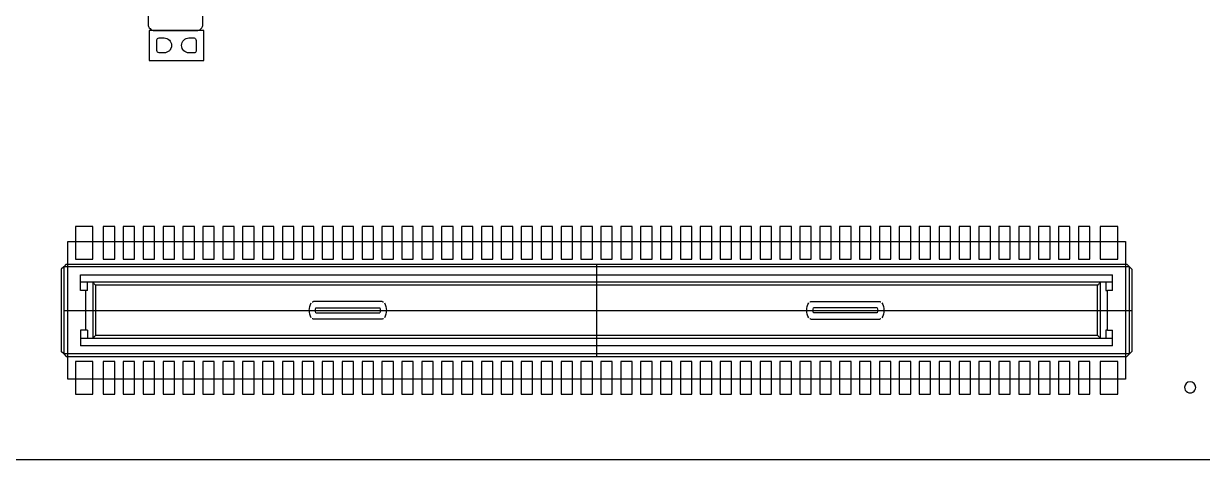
# Model space of a CAD drawing. Extents: x 24 to 162, y 5 to 143.
# Drawn here: x 42.11 to 65.8, y 4.79 to 13.54 of the extents above; entities that cross this region are included whole.
import ezdxf

# ---------------------------------------------------------------- set-up
doc = ezdxf.new("R2010")
doc.units = 0
for name, color, linetype in [('BG_OUTLINE', 7, 'CONTINUOUS'), ('PG_ASSEMBLY_BOTTOM', 211, 'CONTINUOUS'), ('PG_SILKSCREEN_BOTTOM', 243, 'CONTINUOUS'), ('PIN_BOTTOM', 1, 'CONTINUOUS')]:
    doc.layers.add(name, color=color, linetype=linetype)

msp = doc.modelspace()

# ---------------------------------------------------------------- linework, layer by layer
at = {"layer": 'BG_OUTLINE'}
msp.add_lwpolyline([(32.12973, 4.786376), (80.129634, 4.786376, 0.414205), (83.629246, 8.286242), (83.629246, 41.286176, 0.414226), (80.129634, 44.786296), (32.12973, 44.786296, 0.414268), (28.629356, 41.286176), (28.629356, 8.286242, 0.414248)], format="xyb", close=True, dxfattribs=at)
at = {"layer": 'PG_ASSEMBLY_BOTTOM'}
for points in [[(44.61002, 13.873226), (44.61002, 13.527024)], [(45.710094, 13.527024), (45.710094, 13.873226)], [(45.729906, 13.400024), (44.630086, 13.400024)], [(44.630086, 13.400024), (44.630086, 12.800076)], [(44.73702, 13.400024), (45.583094, 13.400024)], [(45.729906, 12.800076), (45.729906, 13.400024)], [(44.630086, 12.800076), (45.729906, 12.800076)]]:
    msp.add_lwpolyline(points, dxfattribs=at)
for points in [[(44.61002, 13.527024, 0.414577), (44.73702, 13.400024, 0.414577)], [(45.583094, 13.400024, 0.414318), (45.710094, 13.527024, 0.414318)]]:
    msp.add_lwpolyline(points, format="xyb", dxfattribs=at)
msp.add_lwpolyline([(42.993056, 9.160002), (64.252856, 9.160002), (64.252856, 6.400038), (42.993056, 6.400038)], close=True, dxfattribs=at)
at = {"layer": 'PG_SILKSCREEN_BOTTOM'}
for points in [[(42.913046, 8.65505), (42.863008, 8.605012)], [(42.863008, 8.605012), (42.863008, 6.955028)], [(42.96283, 8.705088), (42.913046, 8.65505)], [(42.913046, 8.65505), (42.913046, 6.90499)], [(64.332866, 8.65505), (42.913046, 8.65505)], [(42.96283, 8.705088), (64.283082, 8.705088)], [(53.622956, 8.705088), (53.622956, 6.854952)], [(64.332866, 8.65505), (64.283082, 8.705088)], [(64.332866, 6.90499), (64.332866, 8.65505)], [(64.382904, 8.605012), (64.332866, 8.65505)], [(64.382904, 8.605012), (64.382904, 6.955028)], [(43.252898, 8.49503), (63.993014, 8.49503)], [(43.252898, 8.179816), (43.252898, 8.49503)], [(63.993014, 8.344916), (43.252898, 8.344916)], [(43.387772, 8.179816), (43.387772, 8.344916)], [(43.49242, 8.344916), (43.492674, 8.344916)], [(43.492674, 8.344916), (43.493182, 8.344916)], [(43.493182, 8.344916), (43.493436, 8.344916)], [(43.493436, 8.344916), (43.49369, 8.344662)], [(43.49369, 8.344662), (43.493944, 8.344408)], [(43.493944, 8.344408), (43.494198, 8.344154)], [(43.494198, 8.344154), (43.494198, 7.215886)], [(43.496992, 8.34136), (43.494198, 8.344154)], [(43.50131, 8.337042), (43.496992, 8.34136)], [(43.507406, 8.330946), (43.50131, 8.337042)], [(43.514772, 8.32358), (43.507406, 8.330946)], [(43.523408, 8.314944), (43.514772, 8.32358)], [(43.532806, 8.305546), (43.523408, 8.314944)], [(43.542966, 8.295386), (43.532806, 8.305546)], [(43.55338, 8.284972), (43.542966, 8.295386)], [(63.692532, 8.284972), (63.702946, 8.295386)], [(63.702946, 8.295386), (63.713106, 8.305546)], [(63.713106, 8.305546), (63.722504, 8.314944)], [(63.722504, 8.314944), (63.73114, 8.32358)], [(63.73114, 8.32358), (63.738506, 8.330946)], [(63.738506, 8.330946), (63.744602, 8.337042)], [(63.744602, 8.337042), (63.74892, 8.34136)], [(63.74892, 8.34136), (63.751714, 8.344154)], [(63.751714, 8.344154), (63.751968, 8.344408)], [(63.751714, 7.215886), (63.751714, 8.344154)], [(63.751968, 8.344408), (63.752222, 8.344662)], [(63.752222, 8.344662), (63.752476, 8.344916)], [(63.752476, 8.344916), (63.75273, 8.344916)], [(63.75273, 8.344916), (63.753238, 8.344916)], [(63.753238, 8.344916), (63.753492, 8.344916)], [(63.85814, 8.344916), (63.85814, 8.179816)], [(63.993014, 8.179816), (63.993014, 8.49503)], [(43.352974, 8.179816), (43.252898, 8.179816)], [(43.352974, 8.179816), (43.352974, 7.37997)], [(43.387772, 8.179816), (43.352974, 8.179816)], [(63.692532, 8.284972), (43.55338, 8.284972)], [(43.55338, 8.284972), (43.55338, 7.274814)], [(63.692532, 7.274814), (63.692532, 8.284972)], [(63.85814, 8.179816), (63.892938, 8.179816)], [(63.993014, 8.179816), (63.892938, 8.179816)], [(63.892938, 7.37997), (63.892938, 8.179816)], [(49.314354, 7.955026), (47.931324, 7.955026)], [(47.980346, 7.830058), (49.265586, 7.830058)], [(57.931558, 7.955026), (59.314588, 7.955026)], [(59.265566, 7.830058), (57.980326, 7.830058)], [(42.913046, 7.78002), (64.382904, 7.78002)], [(49.314354, 7.605014), (47.931324, 7.605014)], [(47.980346, 7.729982), (49.265586, 7.729982)], [(57.931558, 7.605014), (59.314588, 7.605014)], [(59.265566, 7.729982), (57.980326, 7.729982)], [(43.252898, 7.37997), (43.252898, 7.06501)], [(43.352974, 7.37997), (43.252898, 7.37997)], [(43.387772, 7.37997), (43.352974, 7.37997)], [(43.387772, 7.37997), (43.387772, 7.215124)], [(63.85814, 7.37997), (63.85814, 7.215124)], [(63.892938, 7.37997), (63.85814, 7.37997)], [(63.892938, 7.37997), (63.993014, 7.37997)], [(63.993014, 7.06501), (63.993014, 7.37997)], [(63.993014, 7.215124), (43.252898, 7.215124)], [(43.492674, 7.215124), (43.49242, 7.215124)], [(43.493182, 7.215124), (43.492674, 7.215124)], [(43.493436, 7.215124), (43.493182, 7.215124)], [(43.49369, 7.215378), (43.493436, 7.215124)], [(43.493944, 7.215632), (43.49369, 7.215378)], [(43.494198, 7.215886), (43.493944, 7.215632)], [(43.496992, 7.21868), (43.494198, 7.215886)], [(43.50131, 7.222998), (43.496992, 7.21868)], [(43.507406, 7.229094), (43.50131, 7.222998)], [(43.514772, 7.23646), (43.507406, 7.229094)], [(43.523408, 7.245096), (43.514772, 7.23646)], [(43.532806, 7.254494), (43.523408, 7.245096)], [(43.542966, 7.264654), (43.532806, 7.254494)], [(43.55338, 7.274814), (43.542966, 7.264654)], [(63.692532, 7.274814), (43.55338, 7.274814)], [(63.692532, 7.274814), (63.702946, 7.264654)], [(63.702946, 7.264654), (63.713106, 7.254494)], [(63.713106, 7.254494), (63.722504, 7.245096)], [(63.722504, 7.245096), (63.73114, 7.23646)], [(63.73114, 7.23646), (63.738506, 7.229094)], [(63.738506, 7.229094), (63.744602, 7.222998)], [(63.744602, 7.222998), (63.74892, 7.21868)], [(63.74892, 7.21868), (63.751714, 7.215886)], [(63.751968, 7.215632), (63.751714, 7.215886)], [(63.752222, 7.215378), (63.751968, 7.215632)], [(63.752476, 7.215124), (63.752222, 7.215378)], [(63.75273, 7.215124), (63.752476, 7.215124)], [(63.753238, 7.215124), (63.75273, 7.215124)], [(63.753492, 7.215124), (63.753238, 7.215124)], [(42.913046, 6.90499), (42.863008, 6.955028)], [(64.332866, 6.90499), (42.913046, 6.90499)], [(42.913046, 6.90499), (42.96283, 6.854952)], [(63.993014, 7.06501), (43.252898, 7.06501)], [(64.283082, 6.854952), (64.332866, 6.90499)], [(64.382904, 6.955028), (64.332866, 6.90499)], [(42.96283, 6.854952), (64.283082, 6.854952)]]:
    msp.add_lwpolyline(points, dxfattribs=at)
for points in [[(47.888144, 7.629906, -0.26809), (47.888144, 7.930134, -0.26809)], [(47.907448, 7.94893, -0.125507), (47.931324, 7.955026, -0.125507)], [(47.980346, 7.729982, -0.146055), (47.980346, 7.830058, -0.146055)], [(49.265586, 7.830058, -0.14608), (49.265586, 7.729982, -0.14608)], [(49.314354, 7.955026, -0.126232), (49.338484, 7.94893, -0.126232)], [(49.357788, 7.930134, -0.268117), (49.357788, 7.629906, -0.268117)], [(57.888124, 7.629906, -0.268096), (57.888124, 7.930134, -0.268096)], [(57.907428, 7.94893, -0.126217), (57.931558, 7.955026, -0.126217)], [(57.980326, 7.729982, -0.14606), (57.980326, 7.830058, -0.14606)], [(59.265566, 7.830058, -0.146075), (59.265566, 7.729982, -0.146075)], [(59.314588, 7.955026, -0.125522), (59.338464, 7.94893, -0.125522)], [(59.357768, 7.930134, -0.268112), (59.357768, 7.629906, -0.268112)], [(47.931324, 7.605014, -0.125767), (47.907448, 7.61111, -0.125767)], [(49.338484, 7.61111, -0.126493), (49.314354, 7.605014, -0.126493)], [(57.931558, 7.605014, -0.126478), (57.907428, 7.61111, -0.126478)], [(59.338464, 7.61111, -0.125782), (59.314588, 7.605014, -0.125782)], [(65.66535, 6.233668, 0.999992), (65.441576, 6.233922, 1.000008), (65.66535, 6.233668, 1.000008)]]:
    msp.add_lwpolyline(points, format="xyb", dxfattribs=at)
at = {"layer": 'PIN_BOTTOM'}
for points in [[(44.929806, 12.949936), (44.828206, 12.949936, -0.375524), (44.785788, 12.99845), (44.785788, 13.21435, -0.365016), (44.828206, 13.250164), (44.929806, 13.250164, -0.99984)], [(45.430186, 13.250164), (45.531786, 13.250164, -0.375524), (45.574204, 13.20165), (45.574204, 12.98575, -0.365016), (45.531786, 12.949936), (45.430186, 12.949936, -0.99984)]]:
    msp.add_lwpolyline(points, format="xyb", close=True, dxfattribs=at)
for points in [[(43.147996, 9.464802), (43.147996, 8.80491), (43.498008, 8.80491), (43.498008, 9.464802)], [(43.707812, 9.464802), (43.707812, 8.80491), (43.937936, 8.80491), (43.937936, 9.464802)], [(44.107862, 9.464802), (44.107862, 8.80491), (44.337986, 8.80491), (44.337986, 9.464802)], [(44.507912, 9.464802), (44.507912, 8.80491), (44.738036, 8.80491), (44.738036, 9.464802)], [(44.907962, 9.464802), (44.907962, 8.80491), (45.138086, 8.80491), (45.138086, 9.464802)], [(45.308012, 9.464802), (45.308012, 8.80491), (45.538136, 8.80491), (45.538136, 9.464802)], [(45.707808, 9.464802), (45.707808, 8.80491), (45.937932, 8.80491), (45.937932, 9.464802)], [(46.107858, 9.464802), (46.107858, 8.80491), (46.337982, 8.80491), (46.337982, 9.464802)], [(46.507908, 9.464802), (46.507908, 8.80491), (46.738032, 8.80491), (46.738032, 9.464802)], [(46.907958, 9.464802), (46.907958, 8.80491), (47.138082, 8.80491), (47.138082, 9.464802)], [(47.308008, 9.464802), (47.308008, 8.80491), (47.538132, 8.80491), (47.538132, 9.464802)], [(47.707804, 9.464802), (47.707804, 8.80491), (47.937928, 8.80491), (47.937928, 9.464802)], [(48.107854, 9.464802), (48.107854, 8.80491), (48.337978, 8.80491), (48.337978, 9.464802)], [(48.507904, 9.464802), (48.507904, 8.80491), (48.738028, 8.80491), (48.738028, 9.464802)], [(48.907954, 9.464802), (48.907954, 8.80491), (49.138078, 8.80491), (49.138078, 9.464802)], [(49.308004, 9.464802), (49.308004, 8.80491), (49.538128, 8.80491), (49.538128, 9.464802)], [(49.7078, 9.464802), (49.7078, 8.80491), (49.937924, 8.80491), (49.937924, 9.464802)], [(50.10785, 9.464802), (50.10785, 8.80491), (50.337974, 8.80491), (50.337974, 9.464802)], [(50.5079, 9.464802), (50.5079, 8.80491), (50.738024, 8.80491), (50.738024, 9.464802)], [(50.90795, 9.464802), (50.90795, 8.80491), (51.138074, 8.80491), (51.138074, 9.464802)], [(51.308, 9.464802), (51.308, 8.80491), (51.538124, 8.80491), (51.538124, 9.464802)], [(51.707796, 9.464802), (51.707796, 8.80491), (51.93792, 8.80491), (51.93792, 9.464802)], [(52.107846, 9.464802), (52.107846, 8.80491), (52.33797, 8.80491), (52.33797, 9.464802)], [(52.507896, 9.464802), (52.507896, 8.80491), (52.73802, 8.80491), (52.73802, 9.464802)], [(52.907946, 9.464802), (52.907946, 8.80491), (53.13807, 8.80491), (53.13807, 9.464802)], [(53.307996, 9.464802), (53.307996, 8.80491), (53.53812, 8.80491), (53.53812, 9.464802)], [(53.707792, 9.464802), (53.707792, 8.80491), (53.937916, 8.80491), (53.937916, 9.464802)], [(54.107842, 9.464802), (54.107842, 8.80491), (54.337966, 8.80491), (54.337966, 9.464802)], [(54.507892, 9.464802), (54.507892, 8.80491), (54.738016, 8.80491), (54.738016, 9.464802)], [(54.907942, 9.464802), (54.907942, 8.80491), (55.138066, 8.80491), (55.138066, 9.464802)], [(55.307992, 9.464802), (55.307992, 8.80491), (55.538116, 8.80491), (55.538116, 9.464802)], [(55.707788, 9.464802), (55.707788, 8.80491), (55.937912, 8.80491), (55.937912, 9.464802)], [(56.107838, 9.464802), (56.107838, 8.80491), (56.337962, 8.80491), (56.337962, 9.464802)], [(56.507888, 9.464802), (56.507888, 8.80491), (56.738012, 8.80491), (56.738012, 9.464802)], [(56.907938, 9.464802), (56.907938, 8.80491), (57.138062, 8.80491), (57.138062, 9.464802)], [(57.307988, 9.464802), (57.307988, 8.80491), (57.538112, 8.80491), (57.538112, 9.464802)], [(57.707784, 9.464802), (57.707784, 8.80491), (57.937908, 8.80491), (57.937908, 9.464802)], [(58.107834, 9.464802), (58.107834, 8.80491), (58.337958, 8.80491), (58.337958, 9.464802)], [(58.507884, 9.464802), (58.507884, 8.80491), (58.738008, 8.80491), (58.738008, 9.464802)], [(58.907934, 9.464802), (58.907934, 8.80491), (59.138058, 8.80491), (59.138058, 9.464802)], [(59.307984, 9.464802), (59.307984, 8.80491), (59.538108, 8.80491), (59.538108, 9.464802)], [(59.70778, 9.464802), (59.70778, 8.80491), (59.937904, 8.80491), (59.937904, 9.464802)], [(60.10783, 9.464802), (60.10783, 8.80491), (60.337954, 8.80491), (60.337954, 9.464802)], [(60.50788, 9.464802), (60.50788, 8.80491), (60.738004, 8.80491), (60.738004, 9.464802)], [(60.90793, 9.464802), (60.90793, 8.80491), (61.138054, 8.80491), (61.138054, 9.464802)], [(61.30798, 9.464802), (61.30798, 8.80491), (61.538104, 8.80491), (61.538104, 9.464802)], [(61.707776, 9.464802), (61.707776, 8.80491), (61.9379, 8.80491), (61.9379, 9.464802)], [(62.107826, 9.464802), (62.107826, 8.80491), (62.33795, 8.80491), (62.33795, 9.464802)], [(62.507876, 9.464802), (62.507876, 8.80491), (62.738, 8.80491), (62.738, 9.464802)], [(62.907926, 9.464802), (62.907926, 8.80491), (63.13805, 8.80491), (63.13805, 9.464802)], [(63.307976, 9.464802), (63.307976, 8.80491), (63.5381, 8.80491), (63.5381, 9.464802)], [(63.747904, 9.464802), (63.747904, 8.80491), (64.097916, 8.80491), (64.097916, 9.464802)], [(43.147996, 6.75513), (43.147996, 6.095238), (43.498008, 6.095238), (43.498008, 6.75513)], [(43.707812, 6.75513), (43.707812, 6.095238), (43.937936, 6.095238), (43.937936, 6.75513)], [(44.107862, 6.75513), (44.107862, 6.095238), (44.337986, 6.095238), (44.337986, 6.75513)], [(44.507912, 6.75513), (44.507912, 6.095238), (44.738036, 6.095238), (44.738036, 6.75513)], [(44.907962, 6.75513), (44.907962, 6.095238), (45.138086, 6.095238), (45.138086, 6.75513)], [(45.308012, 6.75513), (45.308012, 6.095238), (45.538136, 6.095238), (45.538136, 6.75513)], [(45.707808, 6.75513), (45.707808, 6.095238), (45.937932, 6.095238), (45.937932, 6.75513)], [(46.107858, 6.75513), (46.107858, 6.095238), (46.337982, 6.095238), (46.337982, 6.75513)], [(46.507908, 6.75513), (46.507908, 6.095238), (46.738032, 6.095238), (46.738032, 6.75513)], [(46.907958, 6.75513), (46.907958, 6.095238), (47.138082, 6.095238), (47.138082, 6.75513)], [(47.308008, 6.75513), (47.308008, 6.095238), (47.538132, 6.095238), (47.538132, 6.75513)], [(47.707804, 6.75513), (47.707804, 6.095238), (47.937928, 6.095238), (47.937928, 6.75513)], [(48.107854, 6.75513), (48.107854, 6.095238), (48.337978, 6.095238), (48.337978, 6.75513)], [(48.507904, 6.75513), (48.507904, 6.095238), (48.738028, 6.095238), (48.738028, 6.75513)], [(48.907954, 6.75513), (48.907954, 6.095238), (49.138078, 6.095238), (49.138078, 6.75513)], [(49.308004, 6.75513), (49.308004, 6.095238), (49.538128, 6.095238), (49.538128, 6.75513)], [(49.7078, 6.75513), (49.7078, 6.095238), (49.937924, 6.095238), (49.937924, 6.75513)], [(50.10785, 6.75513), (50.10785, 6.095238), (50.337974, 6.095238), (50.337974, 6.75513)], [(50.5079, 6.75513), (50.5079, 6.095238), (50.738024, 6.095238), (50.738024, 6.75513)], [(50.90795, 6.75513), (50.90795, 6.095238), (51.138074, 6.095238), (51.138074, 6.75513)], [(51.308, 6.75513), (51.308, 6.095238), (51.538124, 6.095238), (51.538124, 6.75513)], [(51.707796, 6.75513), (51.707796, 6.095238), (51.93792, 6.095238), (51.93792, 6.75513)], [(52.107846, 6.75513), (52.107846, 6.095238), (52.33797, 6.095238), (52.33797, 6.75513)], [(52.507896, 6.75513), (52.507896, 6.095238), (52.73802, 6.095238), (52.73802, 6.75513)], [(52.907946, 6.75513), (52.907946, 6.095238), (53.13807, 6.095238), (53.13807, 6.75513)], [(53.307996, 6.75513), (53.307996, 6.095238), (53.53812, 6.095238), (53.53812, 6.75513)], [(53.707792, 6.75513), (53.707792, 6.095238), (53.937916, 6.095238), (53.937916, 6.75513)], [(54.107842, 6.75513), (54.107842, 6.095238), (54.337966, 6.095238), (54.337966, 6.75513)], [(54.507892, 6.75513), (54.507892, 6.095238), (54.738016, 6.095238), (54.738016, 6.75513)], [(54.907942, 6.75513), (54.907942, 6.095238), (55.138066, 6.095238), (55.138066, 6.75513)], [(55.307992, 6.75513), (55.307992, 6.095238), (55.538116, 6.095238), (55.538116, 6.75513)], [(55.707788, 6.75513), (55.707788, 6.095238), (55.937912, 6.095238), (55.937912, 6.75513)], [(56.107838, 6.75513), (56.107838, 6.095238), (56.337962, 6.095238), (56.337962, 6.75513)], [(56.507888, 6.75513), (56.507888, 6.095238), (56.738012, 6.095238), (56.738012, 6.75513)], [(56.907938, 6.75513), (56.907938, 6.095238), (57.138062, 6.095238), (57.138062, 6.75513)], [(57.307988, 6.75513), (57.307988, 6.095238), (57.538112, 6.095238), (57.538112, 6.75513)], [(57.707784, 6.75513), (57.707784, 6.095238), (57.937908, 6.095238), (57.937908, 6.75513)], [(58.107834, 6.75513), (58.107834, 6.095238), (58.337958, 6.095238), (58.337958, 6.75513)], [(58.507884, 6.75513), (58.507884, 6.095238), (58.738008, 6.095238), (58.738008, 6.75513)], [(58.907934, 6.75513), (58.907934, 6.095238), (59.138058, 6.095238), (59.138058, 6.75513)], [(59.307984, 6.75513), (59.307984, 6.095238), (59.538108, 6.095238), (59.538108, 6.75513)], [(59.70778, 6.75513), (59.70778, 6.095238), (59.937904, 6.095238), (59.937904, 6.75513)], [(60.10783, 6.75513), (60.10783, 6.095238), (60.337954, 6.095238), (60.337954, 6.75513)], [(60.50788, 6.75513), (60.50788, 6.095238), (60.738004, 6.095238), (60.738004, 6.75513)], [(60.90793, 6.75513), (60.90793, 6.095238), (61.138054, 6.095238), (61.138054, 6.75513)], [(61.30798, 6.75513), (61.30798, 6.095238), (61.538104, 6.095238), (61.538104, 6.75513)], [(61.707776, 6.75513), (61.707776, 6.095238), (61.9379, 6.095238), (61.9379, 6.75513)], [(62.107826, 6.75513), (62.107826, 6.095238), (62.33795, 6.095238), (62.33795, 6.75513)], [(62.507876, 6.75513), (62.507876, 6.095238), (62.738, 6.095238), (62.738, 6.75513)], [(62.907926, 6.75513), (62.907926, 6.095238), (63.13805, 6.095238), (63.13805, 6.75513)], [(63.307976, 6.75513), (63.307976, 6.095238), (63.5381, 6.095238), (63.5381, 6.75513)], [(63.747904, 6.75513), (63.747904, 6.095238), (64.097916, 6.095238), (64.097916, 6.75513)]]:
    msp.add_lwpolyline(points, close=True, dxfattribs=at)

doc.saveas('drawing.dxf')
